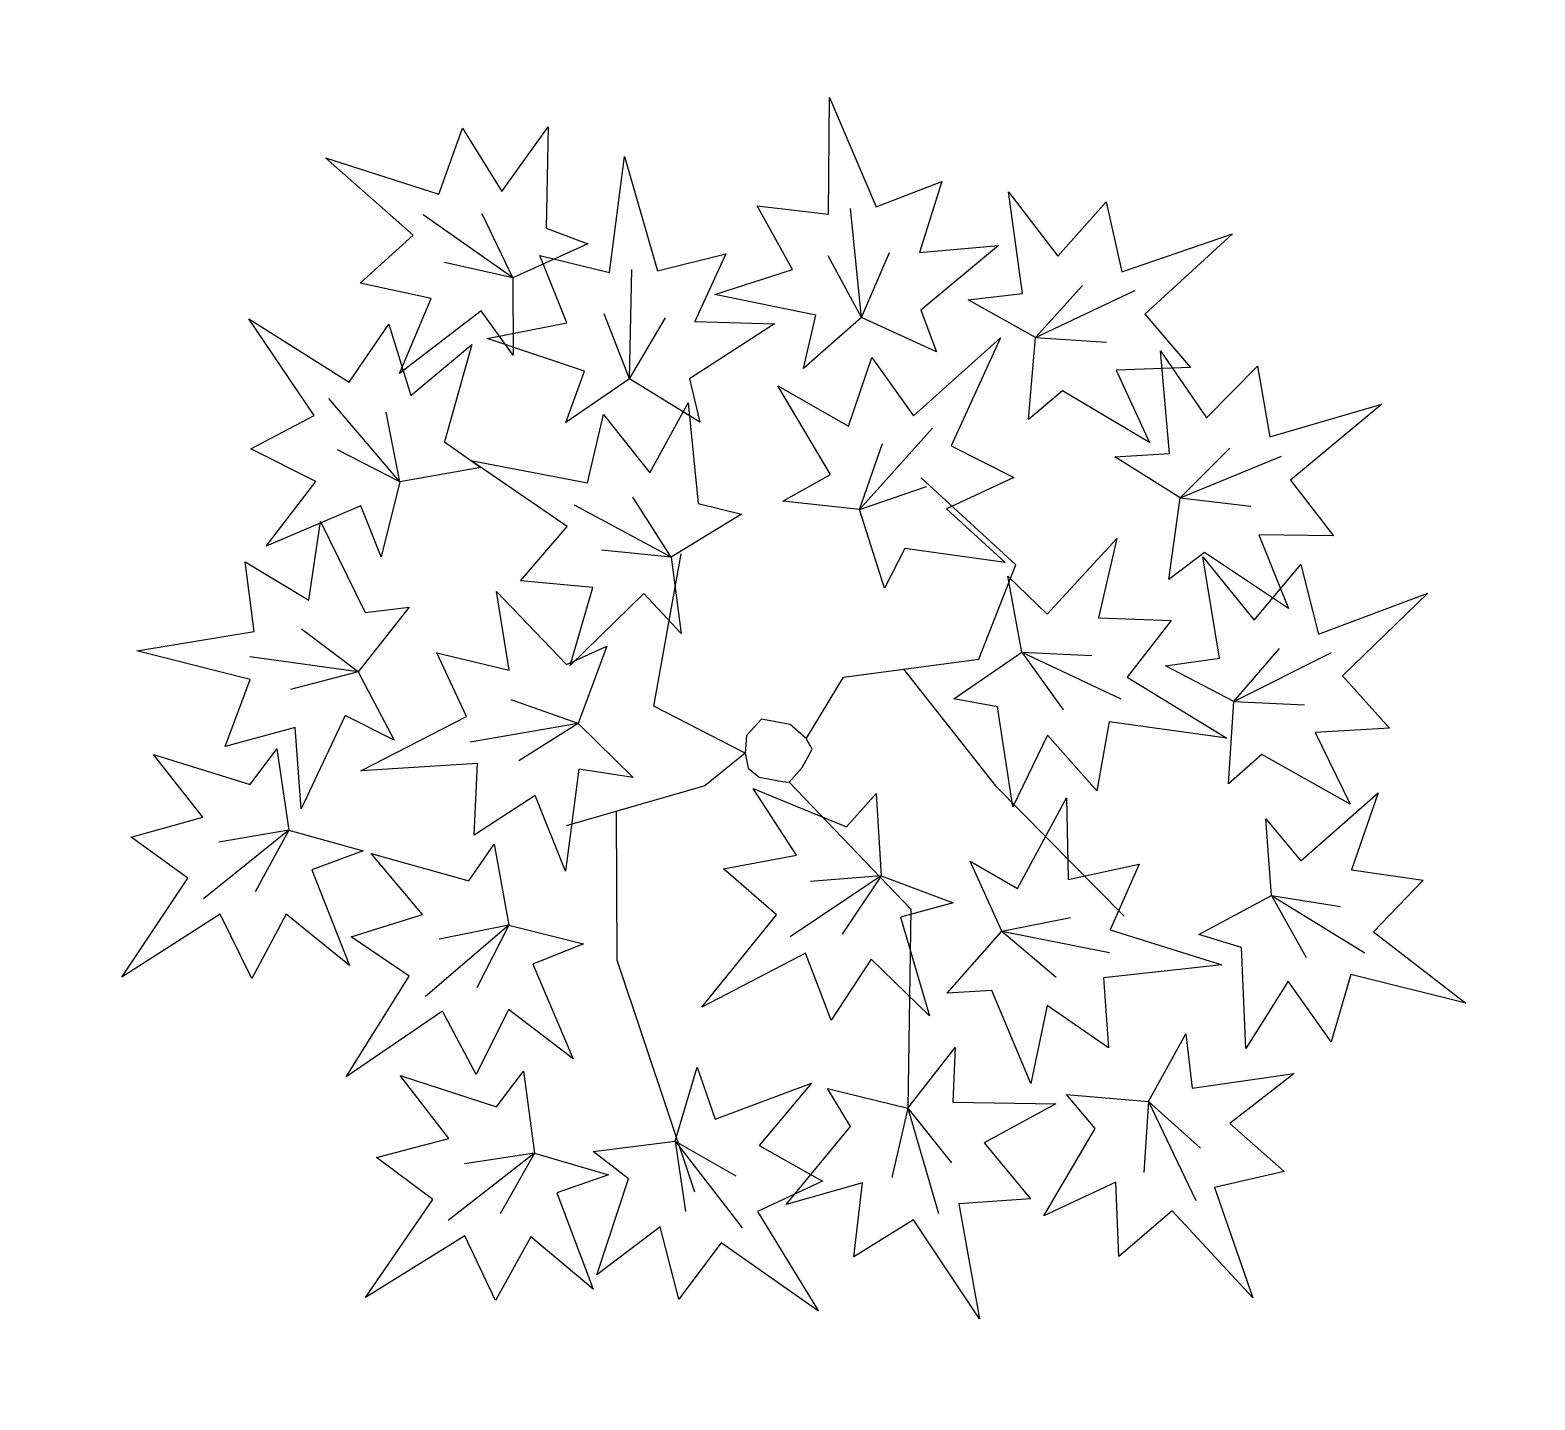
# Model space of a CAD drawing. Extents: x 27.8 to 30.35, y 21.28 to 23.6.
import ezdxf

# ---------------------------------------------------------------- set-up
doc = ezdxf.new("R2010")
doc.units = 0
doc.layers.get('0').update_dxf_attribs({"linetype": 'CONTINUOUS'})

# ---------------------------------------------------------------- blocks, each defined once
blk = doc.blocks.new('F1')
for q in [(-0.0411, 0.3762), (-0.1163, 0.212), (0.0958, 0.2257)]:
    blk.add_line((0, 0), q)
blk.add_lwpolyline([(0, 0), (-0.1984, -0.1778), (-0.1574, 0.0068), (-0.5063, 0.0752), (-0.2395, 0.1641), (-0.3626, 0.383), (-0.1163, 0.3556), (-0.1163, 0.7592), (0.0479, 0.383), (0.2737, 0.4719), (0.1984, 0.2257), (0.4721, 0.2531), (0.2053, 0.0274), (0.26, -0.1163), (0, 0)])

msp = doc.modelspace()

# ---------------------------------------------------------------- linework, layer by layer
for p, q in [((29.4721, 22.6926), (29.3116, 22.8401)), ((28.8587, 22.4531), (28.9046, 22.7112)), ((29.4091, 22.5329), (29.4721, 22.6926)), ((29.1797, 22.5021), (29.4091, 22.5329)), ((29.1167, 22.3978), (29.1797, 22.5021)), ((29.2819, 22.5158), (29.4377, 22.3179)), ((29.0134, 22.3733), (28.8587, 22.4531)), ((29.041, 22.431), (29.0155, 22.4031)), ((29.0896, 22.4217), (29.041, 22.431)), ((29.1168, 22.398), (29.0896, 22.4217)), ((29.0155, 22.4031), (29.0134, 22.3733)), ((29.127, 22.3801), (29.1168, 22.398)), ((29.0134, 22.3733), (28.9447, 22.3179)), ((29.0134, 22.3733), (29.0182, 22.3481)), ((29.11, 22.3491), (29.127, 22.3801)), ((29.0182, 22.3481), (29.0369, 22.3327)), ((29.088, 22.3241), (29.11, 22.3491)), ((29.0369, 22.3327), (29.0763, 22.3251)), ((29.0763, 22.3251), (29.088, 22.3241)), ((29.088, 22.3241), (29.2943, 22.1091)), ((28.9447, 22.3179), (28.7096, 22.2503)), ((29.4377, 22.3179), (29.6555, 22.0968)), ((28.7943, 22.2747), (28.7956, 22.0231)), ((29.2943, 22.1091), (29.2887, 21.7713)), ((28.7956, 22.0231), (28.9275, 21.6299))]:
    msp.add_line(p, q)

# ---------------------------------------------------------------- block references
at = {"xscale": 0.4907298512235482, "yscale": 0.4907298512235482, "zscale": 0.4907298512235482}
for p, rotation in [((28.6192, 23.179), 48.58641535596983), ((29.2102, 23.1119), 359.5266815451177), ((29.5056, 23.0783), 289.05500917367), ((28.8173, 23.0078), 352.5773873823251), ((28.4278, 22.8333), 34.104865123388), ((29.2068, 22.7863), 311.8755230652749), ((29.7507, 22.8064), 286.1498889455528), ((28.8878, 22.7058), 55.53839041284776), ((28.3573, 22.5111), 75.85275680895889), ((29.8414, 22.4607), 290.4512508902201), ((29.4821, 22.5447), 238.5212682035063), ((28.73, 22.4238), 93.60976395367497), ((28.2398, 22.2426), 122.5834750364434), ((29.2437, 22.1654), 117.5149231338739), ((29.9052, 22.1318), 232.3311975364198), ((28.6125, 22.0815), 124.2586596605275), ((29.4485, 22.0714), 252.5965743031149), ((28.6562, 21.6955), 121.7919526726797), ((29.697, 21.7828), 199.2998142113167), ((28.8945, 21.7156), 211.420352374918), ((29.2887, 21.7713), 190.1338863835501)]:
    msp.add_blockref('F1', p, dxfattribs=dict(at, rotation=rotation))

doc.saveas('drawing.dxf')
